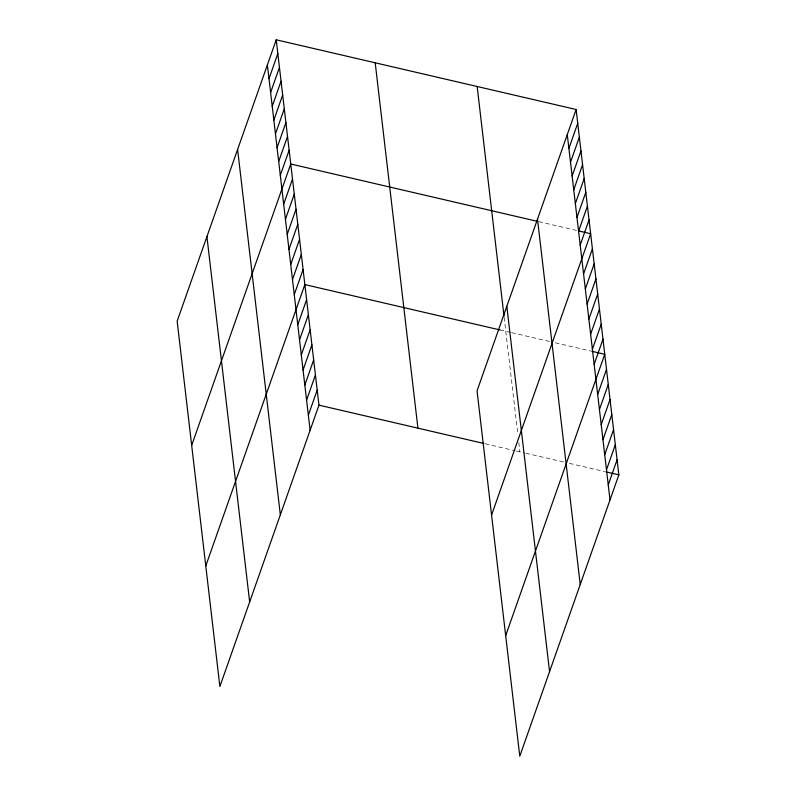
<?xml version="1.0" encoding="UTF-8"?>
<svg xmlns="http://www.w3.org/2000/svg" width="796" height="796" viewBox="0 0 796 796"><rect width="100%" height="100%" fill="white"/><g stroke="black" fill="none" stroke-linecap="round" stroke-linejoin="round"><path stroke-width="0.6" stroke-dasharray="3.98 2.98" d="M538.812 221.676L576.513 230.432M499.988 329.942L510.495 332.38M511.679 332.658L552.912 342.24M555.27 342.787L590.612 351.006M485.122 443.77L515.251 450.775M516.415 451.043L524.604 452.954M525.778 453.223L567.011 462.804M569.369 463.352L604.711 471.57M504.157 317.375L517.858 434.467M518.803 442.576L519.888 451.849"/><path stroke-width="1.19" d="M276.222 39.8L177.15 321.146L219.875 686.5L318.957 405.154L276.222 39.8L576.125 109.5L618.85 474.854L519.778 756.2L477.043 390.846L576.125 109.5M268.998 78.704L277.834 53.601M270.61 92.515L279.456 67.401M272.222 106.316L281.068 81.202M273.834 120.116L282.68 95.013M275.456 133.917L284.291 108.813M277.068 147.718L285.913 122.614M278.68 161.518L287.525 136.415M280.291 175.329L289.137 150.215M191.677 445.362L290.749 164.016L536.454 221.129M283.675 204.194L292.51 179.09M285.436 219.268L294.281 194.164M287.197 234.342L296.042 209.229M288.958 249.407L297.803 224.303M290.719 264.481L299.565 239.377M292.49 279.555L301.326 254.441M294.251 294.62L303.087 269.516M205.776 565.936L304.848 284.59L499.988 329.942M297.774 324.768L306.619 299.654M299.535 339.832L308.38 314.728M301.296 354.907L310.142 329.803M303.067 369.981L311.903 344.867M304.828 385.045L313.664 359.941M306.589 400.119L315.425 375.015M308.35 415.194L317.196 390.08M568.891 148.414L577.737 123.3M570.513 162.215L579.349 137.101M572.125 176.016L580.971 150.912M573.737 189.816L582.582 164.712M575.349 203.617L584.194 178.513M576.971 217.417L585.806 192.314M578.583 231.228L587.418 206.114M580.194 245.029L589.04 219.915M491.57 515.062L590.652 233.726L578.871 230.979M583.577 273.904L592.413 248.79M585.339 288.968L594.174 263.864M587.1 304.042L595.935 278.938M588.861 319.116L597.706 294.003M590.622 334.181L599.468 309.077M592.383 349.255L601.229 324.151M594.144 364.319L602.99 339.215M505.679 635.636L604.751 354.29L591.796 351.275M597.677 394.468L606.512 369.364M599.438 409.532L608.273 384.428M601.199 424.606L610.044 399.502M602.96 439.681L611.806 414.577M604.721 454.745L613.567 429.641M606.492 469.819L615.328 444.715M608.253 484.893L617.089 459.78M318.957 405.154L483.968 443.501M605.895 471.839L618.85 474.854M567.279 134.604L610.015 499.958M537.499 219.169L580.234 584.523M506.823 306.291L549.558 671.645M477.152 86.495L504.027 316.221M375.195 62.804L417.92 428.158M267.386 64.904L310.112 430.258M237.606 149.469L280.331 514.823M206.92 236.581L249.655 601.935"/></g></svg>
